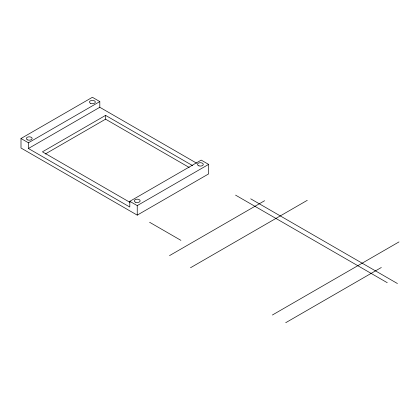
<?xml version="1.0" encoding="UTF-8"?>
<svg xmlns="http://www.w3.org/2000/svg" width="420" height="420" viewBox="0 0 420 420"><rect width="100%" height="100%" fill="white"/><g stroke="black" fill="none" stroke-linecap="round" stroke-linejoin="round"><path stroke-width="0.63" d="M99.808 101.572L28.418 142.784L28.418 148.496L129.811 207.039L129.811 201.327L201.201 160.109L208.619 164.393L208.619 173.911L137.235 215.129L21 148.019L21 138.5L92.389 97.288L99.808 101.572L99.808 107.284L196.67 163.207M28.418 148.496L99.808 107.284M192.607 165.617L105.578 115.374L42.43 151.83L130.027 202.398M45.25 154.009L105.578 119.18L189.215 167.47M129.811 201.327L137.235 205.611L208.619 164.393M169.507 255.628L264.611 200.718M190.502 267.75L307.272 200.329M272.381 315.021L399 241.915M285.705 322.712L381.329 267.503M250.698 198.823L397.43 283.537M235.567 195.127L387.245 282.697M21 138.5L28.418 142.784M149.594 222.264L180.915 240.35M137.235 205.611L137.235 215.129M105.578 115.374L105.578 119.18M90.326 103.236A2.914 1.685 0 0 0 95.204 102.48A2.914 1.685 0 0 0 91.633 100.422A2.914 1.685 0 0 0 90.326 103.236M27.788 139.96A2.914 1.685 0 0 0 32.156 138.5A2.914 1.685 0 0 0 27.788 137.046A2.914 1.685 0 0 0 27.788 139.96M198.917 165.853A2.914 1.685 0 0 0 203.291 164.393A2.914 1.685 0 0 0 198.917 162.934A2.914 1.685 0 0 0 198.917 165.853M135.776 202.309A2.914 1.685 0 0 0 140.149 200.849A2.914 1.685 0 0 0 135.776 199.39A2.914 1.685 0 0 0 135.776 202.309"/></g></svg>
